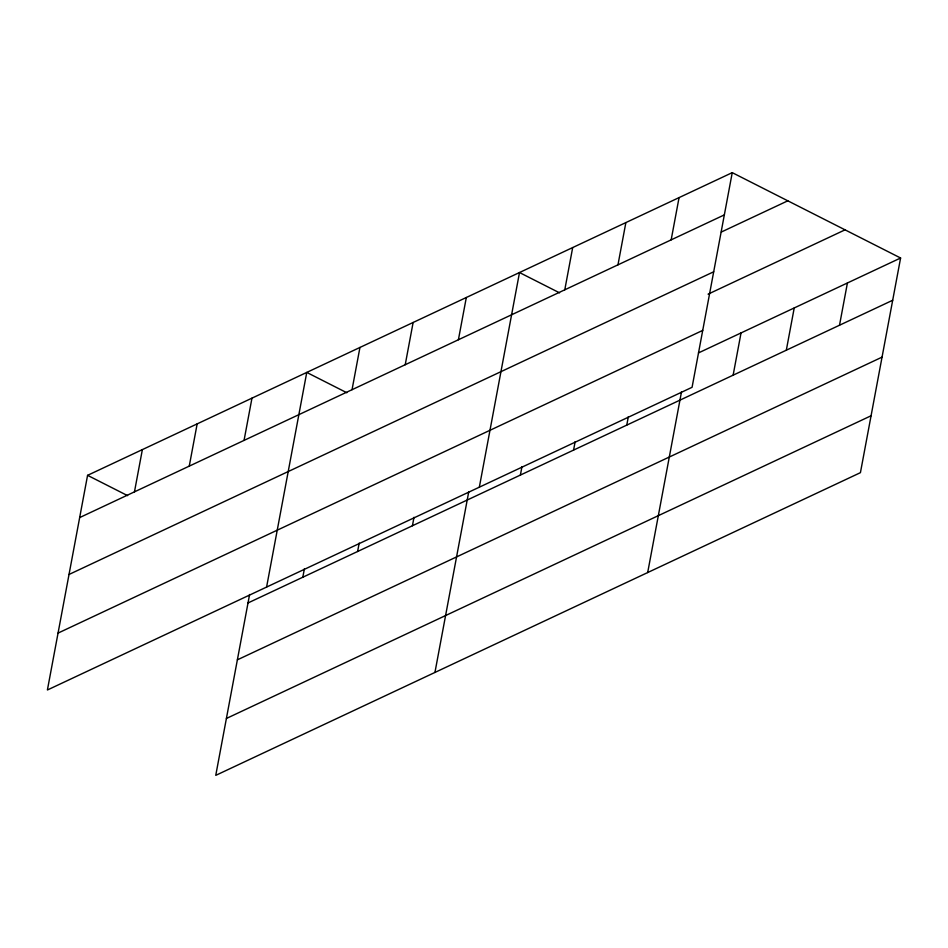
<?xml version="1.0" encoding="UTF-8"?>
<svg xmlns="http://www.w3.org/2000/svg" width="948" height="948" viewBox="0 0 948 948"><rect width="100%" height="100%" fill="white"/><g stroke="black" fill="none" stroke-linecap="round" stroke-linejoin="round"><path stroke-width="1.42" d="M732.247 172.643L87.572 475.339L47.4 689.99L692.076 387.294L732.247 172.643L900.6 258.01L860.429 472.661L215.753 775.357L249.597 594.503M134.462 491.858L142.366 449.613M189.256 466.132L197.16 423.886M244.051 440.405L251.967 398.16M266.589 587.073L306.761 372.422L346.814 392.733M302.815 577.225L304.391 568.776M352.04 389.699L359.944 347.454M357.609 551.499L359.197 543.05M405.223 364.731L413.127 322.486M412.416 525.761L413.992 517.312M458.405 339.751L466.321 297.506M434.942 672.44L468.786 491.585M479.333 487.177L519.504 272.538L559.557 292.849M520.393 475.067L521.969 466.617M564.783 289.804L572.687 247.57M573.576 450.087L575.163 441.638M617.966 264.836L625.87 222.59M626.77 425.119L628.346 416.67M671.16 239.868L679.064 197.622M647.685 572.545L681.529 391.702M733.136 375.171L741.04 332.926M786.319 350.203L794.223 307.958M839.513 325.235L847.417 282.99M79.668 517.584L724.343 214.888M721.321 232.035L787.8 200.822M69.014 574.476L713.69 271.78M708.085 294.153L845.047 229.843M58.041 633.098L702.729 330.402M698.498 352.905L900.6 258.01M248.021 602.952L892.696 300.255M237.367 659.844L882.043 357.147M226.406 718.466L871.082 415.769M87.572 475.339L127.625 495.65"/></g></svg>
